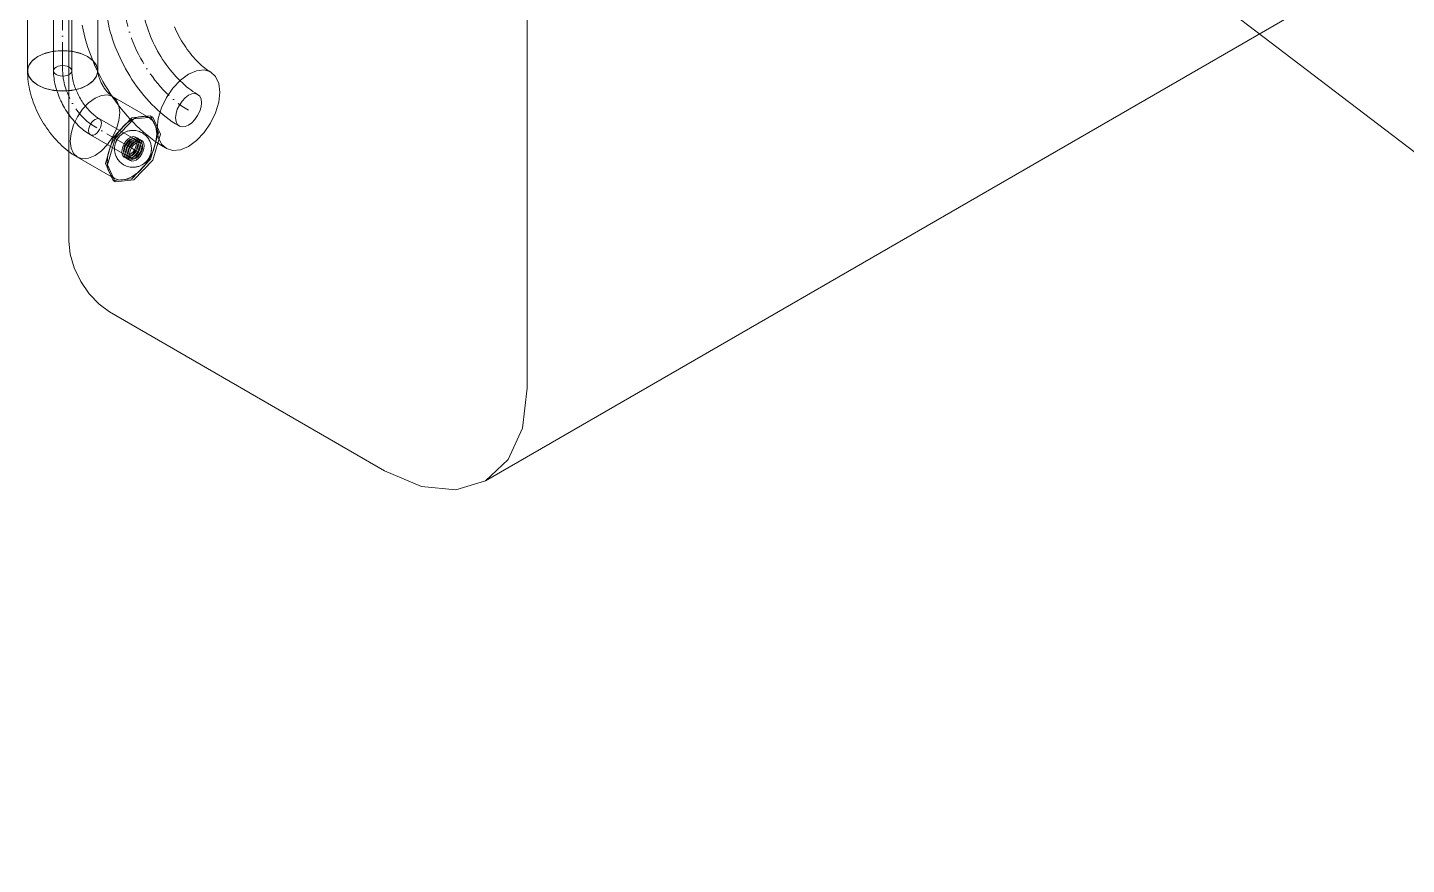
# Model space of a CAD drawing. Header units: millimetres. Extents: x -88595 to 880822, y -1054509 to -148035.
# Drawn here: x 413593.9 to 414072.3, y -356992.6 to -356702.3 of the extents above; entities that cross this region are included whole.
import ezdxf

# ---------------------------------------------------------------- set-up
doc = ezdxf.new("R2010")
doc.units = ezdxf.units.MM
doc.linetypes.add('$12$ADSK_Осевая', pattern=[14, 10, -2, 0, -2])
doc.linetypes.add('$13$ADSK_Осевая', pattern=[14, 10, -2, 0, -2])
for name, color, linetype, lineweight in [('Изоляция', 7, 'Continuous', 18), ('Марки', 7, 'Continuous', 20), ('Оборудование', 7, 'Continuous', 18), ('Трубопровод', 7, 'Continuous', 18), ('Трубопроводы', 7, 'Continuous', 18)]:
    doc.layers.add(name, color=color, linetype=linetype, lineweight=lineweight)

# ---------------------------------------------------------------- blocks, each defined once
blk = doc.blocks.new('$0$ADSK_Настенный внутренний блок кондиционера1 - 1U24TL5FRA-A-3264667-В_ОВ3_1')
at = {"layer": 'Оборудование'}
for p, q in [((-18248.75, 7202.87), (-17535.99, 7614.39)), ((-18393.36, 7517.72), (-18393.36, 7285.95)), ((-18234.26, 7234.92), (-18234.26, 7412.91)), ((-18379.21, 7261.45), (-18283.75, 7206.34))]:
    blk.add_line(p, q, dxfattribs=at)
for points in [[(-18393.36, 7285.95, 0), (-18392.87, 7281.44, 0), (-18391.46, 7276.69, 0), (-18389.21, 7272.01, 0), (-18386.28, 7267.72, 0), (-18382.87, 7264.12, 0), (-18379.21, 7261.45, 0)], [(-18283.75, 7206.34, 0), (-18270.94, 7200.89, 0), (-18259.01, 7199.71, 0), (-18248.75, 7202.87, 0), (-18240.89, 7210.17, 0), (-18235.94, 7221.1, 0), (-18234.26, 7234.92, 0)]]:
    blk.add_polyline3d(points, dxfattribs=at)
blk = doc.blocks.new('$0$ADSK_МедьПайка_Отвод-гнутая труба - Отвод _гнутая труба_-V140-В_ОВ3_1')
at = {"layer": 'Трубопроводы', "color": 190, "true_color": 0x8000ff}
for points in [[(-18415.4, 7356.54, 0), (-18415.9, 7356.16, 0), (-18416.22, 7355.72, 0), (-18416.33, 7355.25, 0), (-18416.22, 7354.77, 0), (-18415.9, 7354.33, 0), (-18415.4, 7353.95, 0), (-18414.74, 7353.66, 0), (-18413.98, 7353.48, 0), (-18413.15, 7353.41, 0), (-18412.33, 7353.48, 0), (-18411.57, 7353.66, 0), (-18410.91, 7353.95, 0)], [(-18416.33, 7355.25, 0), (-18416.32, 7354.62, 0), (-18416.29, 7353.98, 0), (-18416.23, 7353.34, 0), (-18416.16, 7352.69, 0), (-18416.07, 7352.04, 0), (-18415.95, 7351.39, 0), (-18415.82, 7350.74, 0), (-18415.67, 7350.08, 0), (-18415.5, 7349.43, 0), (-18415.31, 7348.77, 0), (-18415.1, 7348.11, 0), (-18414.88, 7347.46, 0), (-18414.63, 7346.81, 0), (-18414.37, 7346.16, 0), (-18414.1, 7345.51, 0), (-18413.81, 7344.87, 0), (-18413.5, 7344.24, 0), (-18413.18, 7343.61, 0), (-18412.84, 7342.99, 0), (-18412.49, 7342.37, 0), (-18412.12, 7341.77, 0), (-18411.74, 7341.17, 0), (-18411.35, 7340.58, 0), (-18410.94, 7340.01, 0), (-18410.52, 7339.44, 0), (-18410.1, 7338.89, 0), (-18409.65, 7338.35, 0), (-18409.2, 7337.82, 0), (-18408.74, 7337.31, 0), (-18408.27, 7336.82, 0), (-18407.79, 7336.34, 0), (-18407.3, 7335.87, 0), (-18406.8, 7335.43, 0), (-18406.3, 7335, 0), (-18405.78, 7334.59, 0), (-18405.26, 7334.19, 0), (-18404.74, 7333.82, 0), (-18404.2, 7333.47, 0), (-18403.66, 7333.14, 0), (-18403.52, 7333.05, 0)], [(-18410.91, 7353.95, 0), (-18410.41, 7354.33, 0), (-18410.09, 7354.77, 0), (-18409.98, 7355.25, 0), (-18410.09, 7355.72, 0), (-18410.41, 7356.16, 0), (-18410.91, 7356.54, 0), (-18411.57, 7356.83, 0), (-18412.33, 7357.02, 0), (-18413.15, 7357.08, 0), (-18413.98, 7357.02, 0), (-18414.74, 7356.83, 0), (-18415.4, 7356.54, 0)], [(-18409.98, 7355.25, 0), (-18409.97, 7354.83, 0), (-18409.95, 7354.4, 0), (-18409.91, 7353.96, 0), (-18409.86, 7353.51, 0), (-18409.8, 7353.04, 0), (-18409.71, 7352.57, 0), (-18409.62, 7352.09, 0), (-18409.5, 7351.6, 0), (-18409.37, 7351.11, 0), (-18409.23, 7350.61, 0), (-18409.07, 7350.1, 0), (-18408.9, 7349.6, 0), (-18408.71, 7349.09, 0), (-18408.51, 7348.58, 0), (-18408.29, 7348.08, 0), (-18408.06, 7347.57, 0), (-18407.82, 7347.07, 0), (-18407.56, 7346.57, 0), (-18407.29, 7346.08, 0), (-18407.01, 7345.59, 0), (-18406.72, 7345.11, 0), (-18406.42, 7344.64, 0), (-18406.11, 7344.18, 0), (-18405.79, 7343.72, 0), (-18405.46, 7343.28, 0), (-18405.13, 7342.85, 0), (-18404.79, 7342.43, 0), (-18404.44, 7342.02, 0), (-18404.08, 7341.63, 0), (-18403.72, 7341.25, 0), (-18403.36, 7340.89, 0), (-18402.99, 7340.54, 0), (-18402.63, 7340.21, 0), (-18402.26, 7339.9, 0), (-18401.89, 7339.6, 0), (-18401.52, 7339.33, 0), (-18401.16, 7339.07, 0), (-18400.8, 7338.83, 0), (-18400.44, 7338.61, 0), (-18400.34, 7338.55, 0)], [(-18401.93, 7338.4, 0), (-18402.51, 7337.97, 0), (-18403.05, 7337.4, 0), (-18403.52, 7336.72, 0), (-18403.87, 7335.98, 0), (-18404.1, 7335.22, 0), (-18404.17, 7334.51, 0), (-18404.1, 7333.88, 0), (-18403.87, 7333.39, 0), (-18403.52, 7333.05, 0), (-18403.05, 7332.91, 0), (-18402.51, 7332.96, 0), (-18401.93, 7333.21, 0)], [(-18401.93, 7333.21, 0), (-18401.35, 7333.64, 0), (-18400.81, 7334.21, 0), (-18400.34, 7334.89, 0), (-18399.99, 7335.63, 0), (-18399.76, 7336.39, 0), (-18399.68, 7337.1, 0), (-18399.76, 7337.73, 0), (-18399.99, 7338.22, 0), (-18400.34, 7338.55, 0), (-18400.81, 7338.7, 0), (-18401.35, 7338.64, 0), (-18401.93, 7338.4, 0)]]:
    blk.add_polyline3d(points, dxfattribs=at)
blk = doc.blocks.new('$0$ADSK_МедьПайка_Отвод-гнутая труба - Отвод _гнутая труба_-V143-В_ОВ3_1')
at = {"layer": 'Трубопроводы', "color": 134, "true_color": 0x00a6a6}
for points in [[(-18396.43, 7383.05, 0), (-18397.44, 7382.29, 0), (-18398.08, 7381.41, 0), (-18398.29, 7380.46, 0), (-18398.08, 7379.51, 0), (-18397.44, 7378.62, 0), (-18396.43, 7377.86, 0), (-18395.12, 7377.28, 0), (-18393.58, 7376.91, 0), (-18391.94, 7376.79, 0), (-18390.3, 7376.91, 0), (-18388.77, 7377.28, 0), (-18387.45, 7377.86, 0)], [(-18387.45, 7377.86, 0), (-18386.44, 7378.62, 0), (-18385.81, 7379.51, 0), (-18385.59, 7380.46, 0), (-18385.81, 7381.41, 0), (-18386.44, 7382.29, 0), (-18387.45, 7383.05, 0), (-18388.77, 7383.63, 0), (-18390.3, 7384, 0), (-18391.94, 7384.12, 0), (-18393.58, 7384, 0), (-18395.12, 7383.63, 0), (-18396.43, 7383.05, 0)], [(-18398.29, 7380.46, 0), (-18398.27, 7379.19, 0), (-18398.21, 7377.92, 0), (-18398.1, 7376.64, 0), (-18397.95, 7375.35, 0), (-18397.76, 7374.05, 0), (-18397.54, 7372.74, 0), (-18397.27, 7371.44, 0), (-18396.97, 7370.13, 0), (-18396.63, 7368.81, 0), (-18396.25, 7367.5, 0), (-18395.83, 7366.19, 0), (-18395.38, 7364.88, 0), (-18394.9, 7363.58, 0), (-18394.38, 7362.28, 0), (-18393.83, 7360.99, 0), (-18393.25, 7359.71, 0), (-18392.63, 7358.44, 0), (-18391.98, 7357.18, 0), (-18391.31, 7355.94, 0), (-18390.6, 7354.71, 0), (-18389.87, 7353.5, 0), (-18389.11, 7352.3, 0), (-18388.33, 7351.13, 0), (-18387.52, 7349.98, 0), (-18386.68, 7348.85, 0), (-18385.82, 7347.74, 0), (-18384.94, 7346.66, 0), (-18384.04, 7345.61, 0), (-18383.12, 7344.59, 0), (-18382.17, 7343.6, 0), (-18381.21, 7342.64, 0), (-18380.23, 7341.71, 0), (-18379.24, 7340.82, 0), (-18378.23, 7339.96, 0), (-18377.2, 7339.14, 0), (-18376.16, 7338.35, 0), (-18375.11, 7337.61, 0), (-18374.04, 7336.9, 0), (-18372.96, 7336.24, 0), (-18372.67, 7336.07, 0)], [(-18385.59, 7380.46, 0), (-18385.58, 7379.62, 0), (-18385.53, 7378.77, 0), (-18385.46, 7377.88, 0), (-18385.36, 7376.97, 0), (-18385.22, 7376.05, 0), (-18385.06, 7375.1, 0), (-18384.86, 7374.14, 0), (-18384.64, 7373.16, 0), (-18384.38, 7372.17, 0), (-18384.09, 7371.17, 0), (-18383.77, 7370.17, 0), (-18383.43, 7369.16, 0), (-18383.05, 7368.15, 0), (-18382.64, 7367.13, 0), (-18382.21, 7366.12, 0), (-18381.75, 7365.11, 0), (-18381.27, 7364.11, 0), (-18380.75, 7363.11, 0), (-18380.22, 7362.12, 0), (-18379.66, 7361.15, 0), (-18379.08, 7360.19, 0), (-18378.48, 7359.24, 0), (-18377.86, 7358.32, 0), (-18377.22, 7357.41, 0), (-18376.56, 7356.52, 0), (-18375.89, 7355.66, 0), (-18375.2, 7354.82, 0), (-18374.51, 7354, 0), (-18373.8, 7353.22, 0), (-18373.08, 7352.46, 0), (-18372.35, 7351.74, 0), (-18371.62, 7351.04, 0), (-18370.89, 7350.38, 0), (-18370.15, 7349.76, 0), (-18369.41, 7349.17, 0), (-18368.68, 7348.61, 0), (-18367.95, 7348.1, 0), (-18367.22, 7347.62, 0), (-18366.51, 7347.18, 0), (-18366.32, 7347.07, 0)], [(-18369.49, 7346.76, 0), (-18370.65, 7345.91, 0), (-18371.74, 7344.76, 0), (-18372.67, 7343.4, 0), (-18373.38, 7341.92, 0), (-18373.83, 7340.41, 0), (-18373.98, 7338.98, 0), (-18373.83, 7337.72, 0), (-18373.38, 7336.73, 0), (-18372.67, 7336.07, 0), (-18371.74, 7335.78, 0), (-18370.65, 7335.89, 0), (-18369.49, 7336.39, 0)], [(-18369.49, 7336.39, 0), (-18368.33, 7337.23, 0), (-18367.25, 7338.38, 0), (-18366.32, 7339.74, 0), (-18365.6, 7341.22, 0), (-18365.15, 7342.73, 0), (-18365, 7344.16, 0), (-18365.15, 7345.42, 0), (-18365.6, 7346.41, 0), (-18366.32, 7347.07, 0), (-18367.25, 7347.36, 0), (-18368.33, 7347.25, 0), (-18369.49, 7346.76, 0)]]:
    blk.add_polyline3d(points, dxfattribs=at)
blk = doc.blocks.new('$0$ADSK_МедьПайка_Муфта редукционная - Муфта редукционная медная под пайку-V171-В_ОВ3_1')
at = {"layer": 'Трубопроводы', "color": 190, "true_color": 0x8000ff}
for p, q in [((-2148.63, -4593.08), (-2149.33, -4592.67)), ((-2147.74, -4589.92), (-2148.45, -4589.51)), ((-2147.34, -4589.23), (-2148.05, -4588.82)), ((-2146.66, -4589.6), (-2147.38, -4589.21)), ((-2146.32, -4590.72), (-2147.03, -4590.31)), ((-2145.92, -4590.02), (-2146.63, -4589.62)), ((-2152.03, -4595.71), (-2151.32, -4596.11)), ((-2151.63, -4595.01), (-2150.92, -4595.42)), ((-2151.35, -4596.09), (-2150.66, -4596.52)), ((-2150.63, -4596.54), (-2149.92, -4596.95)), ((-2150.23, -4595.85), (-2149.52, -4596.26))]:
    blk.add_line(p, q, dxfattribs=at)
for points in [[(-2142.58, -4592.88, 0), (-2142.58, -4592.65, 0), (-2142.6, -4592.41, 0), (-2142.62, -4592.17, 0), (-2142.65, -4591.91, 0), (-2142.7, -4591.65, 0), (-2142.76, -4591.37, 0), (-2142.83, -4591.09, 0), (-2142.93, -4590.79, 0), (-2143.04, -4590.49, 0), (-2143.17, -4590.18, 0), (-2143.33, -4589.86, 0), (-2143.51, -4589.54, 0), (-2143.72, -4589.22, 0), (-2143.96, -4588.9, 0), (-2144.22, -4588.59, 0), (-2144.51, -4588.29, 0), (-2144.83, -4588, 0), (-2145.17, -4587.73, 0), (-2145.54, -4587.48, 0), (-2145.92, -4587.25, 0), (-2146.32, -4587.06, 0), (-2146.72, -4586.89, 0), (-2147.13, -4586.75, 0), (-2147.54, -4586.64, 0), (-2147.94, -4586.56, 0), (-2148.34, -4586.51, 0), (-2148.72, -4586.48, 0), (-2149.1, -4586.48, 0), (-2149.45, -4586.49, 0), (-2149.79, -4586.53, 0), (-2150.12, -4586.58, 0), (-2150.42, -4586.64, 0), (-2150.71, -4586.71, 0), (-2150.99, -4586.8, 0), (-2151.24, -4586.89, 0), (-2151.48, -4586.99, 0), (-2151.71, -4587.09, 0), (-2151.93, -4587.19, 0), (-2152.13, -4587.3, 0), (-2152.32, -4587.41, 0), (-2152.49, -4587.53, 0), (-2152.66, -4587.64, 0), (-2152.82, -4587.76, 0), (-2152.97, -4587.87, 0), (-2153.11, -4587.99, 0), (-2153.25, -4588.11, 0), (-2153.38, -4588.23, 0), (-2153.5, -4588.34, 0), (-2153.62, -4588.46, 0), (-2153.73, -4588.58, 0), (-2153.83, -4588.7, 0), (-2153.93, -4588.82, 0), (-2154.03, -4588.94, 0), (-2154.12, -4589.06, 0), (-2154.21, -4589.19, 0), (-2154.29, -4589.31, 0), (-2154.38, -4589.43, 0), (-2154.45, -4589.56, 0), (-2154.53, -4589.69, 0), (-2154.6, -4589.82, 0), (-2154.67, -4589.95, 0), (-2154.74, -4590.08, 0), (-2154.8, -4590.22, 0), (-2154.86, -4590.35, 0), (-2154.92, -4590.5, 0), (-2154.98, -4590.64, 0), (-2155.03, -4590.79, 0), (-2155.08, -4590.94, 0), (-2155.13, -4591.1, 0), (-2155.17, -4591.26, 0), (-2155.21, -4591.42, 0), (-2155.25, -4591.59, 0), (-2155.28, -4591.77, 0), (-2155.31, -4591.95, 0), (-2155.34, -4592.14, 0), (-2155.36, -4592.34, 0), (-2155.37, -4592.54, 0), (-2155.38, -4592.76, 0), (-2155.38, -4592.88, 0)], [(-2155.38, -4592.88, 0), (-2155.37, -4593.1, 0), (-2155.36, -4593.34, 0), (-2155.34, -4593.58, 0), (-2155.31, -4593.84, 0), (-2155.26, -4594.1, 0), (-2155.2, -4594.38, 0), (-2155.12, -4594.66, 0), (-2155.03, -4594.96, 0), (-2154.92, -4595.26, 0), (-2154.78, -4595.57, 0), (-2154.63, -4595.89, 0), (-2154.44, -4596.21, 0), (-2154.23, -4596.53, 0), (-2154, -4596.85, 0), (-2153.73, -4597.16, 0), (-2153.44, -4597.46, 0), (-2153.13, -4597.75, 0), (-2152.78, -4598.02, 0), (-2152.42, -4598.27, 0), (-2152.04, -4598.5, 0), (-2151.64, -4598.69, 0), (-2151.24, -4598.86, 0), (-2150.83, -4599, 0), (-2150.42, -4599.11, 0), (-2150.01, -4599.19, 0), (-2149.62, -4599.24, 0), (-2149.23, -4599.27, 0), (-2148.86, -4599.27, 0), (-2148.5, -4599.26, 0), (-2148.16, -4599.22, 0), (-2147.84, -4599.17, 0), (-2147.53, -4599.11, 0), (-2147.24, -4599.04, 0), (-2146.97, -4598.95, 0), (-2146.71, -4598.86, 0), (-2146.47, -4598.76, 0), (-2146.25, -4598.66, 0), (-2146.03, -4598.56, 0), (-2145.83, -4598.45, 0), (-2145.64, -4598.34, 0), (-2145.46, -4598.22, 0), (-2145.29, -4598.11, 0), (-2145.14, -4597.99, 0), (-2144.99, -4597.88, 0), (-2144.84, -4597.76, 0), (-2144.71, -4597.64, 0), (-2144.58, -4597.52, 0), (-2144.46, -4597.41, 0), (-2144.34, -4597.29, 0), (-2144.23, -4597.17, 0), (-2144.13, -4597.05, 0), (-2144.03, -4596.93, 0), (-2143.93, -4596.81, 0), (-2143.84, -4596.69, 0), (-2143.75, -4596.56, 0), (-2143.66, -4596.44, 0), (-2143.58, -4596.32, 0), (-2143.5, -4596.19, 0), (-2143.43, -4596.06, 0), (-2143.36, -4595.93, 0), (-2143.29, -4595.8, 0), (-2143.22, -4595.67, 0), (-2143.16, -4595.53, 0), (-2143.1, -4595.4, 0), (-2143.04, -4595.25, 0), (-2142.98, -4595.11, 0), (-2142.93, -4594.96, 0), (-2142.88, -4594.81, 0), (-2142.83, -4594.65, 0), (-2142.79, -4594.49, 0), (-2142.75, -4594.33, 0), (-2142.71, -4594.16, 0), (-2142.67, -4593.98, 0), (-2142.65, -4593.8, 0), (-2142.62, -4593.61, 0), (-2142.6, -4593.41, 0), (-2142.59, -4593.21, 0), (-2142.58, -4592.99, 0), (-2142.58, -4592.88, 0)], [(-2152.85, -4593.89, 0), (-2152.75, -4592.99, 0), (-2152.47, -4592.05, 0), (-2152.03, -4591.12, 0), (-2151.44, -4590.26, 0), (-2150.77, -4589.55, 0), (-2150.04, -4589.02, 0), (-2149.31, -4588.71, 0), (-2148.63, -4588.64, 0), (-2148.05, -4588.82, 0), (-2147.61, -4589.23, 0), (-2147.32, -4589.86, 0), (-2147.23, -4590.64, 0)], [(-2147.23, -4590.64, 0), (-2147.32, -4591.54, 0), (-2147.61, -4592.48, 0), (-2148.05, -4593.41, 0), (-2148.63, -4594.26, 0), (-2149.31, -4594.98, 0), (-2150.04, -4595.51, 0), (-2150.77, -4595.82, 0), (-2151.44, -4595.88, 0), (-2152.03, -4595.71, 0), (-2152.47, -4595.29, 0), (-2152.75, -4594.67, 0), (-2152.85, -4593.89, 0)], [(-2147.79, -4590.97, 0), (-2147.87, -4590.34, 0), (-2148.1, -4589.84, 0), (-2148.45, -4589.51, 0), (-2148.92, -4589.37, 0), (-2149.46, -4589.42, 0), (-2150.04, -4589.67, 0), (-2150.62, -4590.09, 0), (-2151.16, -4590.67, 0), (-2151.63, -4591.35, 0), (-2151.98, -4592.09, 0), (-2152.21, -4592.84, 0), (-2152.28, -4593.56, 0)], [(-2152.28, -4593.56, 0), (-2152.21, -4594.19, 0), (-2151.98, -4594.68, 0), (-2151.63, -4595.01, 0), (-2151.16, -4595.16, 0), (-2150.62, -4595.1, 0), (-2150.04, -4594.86, 0), (-2149.46, -4594.43, 0), (-2148.92, -4593.86, 0), (-2148.45, -4593.18, 0), (-2148.1, -4592.44, 0), (-2147.87, -4591.68, 0), (-2147.79, -4590.97, 0)], [(-2152.14, -4594.29, 0), (-2152.05, -4593.4, 0), (-2151.77, -4592.45, 0), (-2151.32, -4591.52, 0), (-2150.74, -4590.67, 0), (-2150.06, -4589.96, 0), (-2149.33, -4589.43, 0), (-2148.6, -4589.12, 0), (-2147.93, -4589.05, 0), (-2147.34, -4589.23, 0), (-2146.9, -4589.64, 0), (-2146.62, -4590.26, 0), (-2146.52, -4591.05, 0)], [(-2146.52, -4591.05, 0), (-2146.62, -4590.26, 0), (-2146.9, -4589.64, 0), (-2147.34, -4589.23, 0), (-2147.93, -4589.05, 0), (-2148.6, -4589.12, 0), (-2149.33, -4589.43, 0), (-2150.06, -4589.96, 0), (-2150.74, -4590.67, 0), (-2151.32, -4591.52, 0), (-2151.77, -4592.45, 0), (-2152.05, -4593.4, 0), (-2152.14, -4594.29, 0)], [(-2146.52, -4591.05, 0), (-2146.62, -4591.94, 0), (-2146.9, -4592.89, 0), (-2147.34, -4593.82, 0), (-2147.93, -4594.67, 0), (-2148.6, -4595.39, 0), (-2149.33, -4595.92, 0), (-2150.06, -4596.23, 0), (-2150.74, -4596.29, 0), (-2151.32, -4596.11, 0), (-2151.77, -4595.7, 0), (-2152.05, -4595.08, 0), (-2152.14, -4594.29, 0)], [(-2152.14, -4594.29, 0), (-2152.05, -4595.08, 0), (-2151.77, -4595.7, 0), (-2151.32, -4596.11, 0), (-2150.74, -4596.29, 0), (-2150.06, -4596.23, 0), (-2149.33, -4595.92, 0), (-2148.6, -4595.39, 0), (-2147.93, -4594.67, 0), (-2147.34, -4593.82, 0), (-2146.9, -4592.89, 0), (-2146.62, -4591.94, 0), (-2146.52, -4591.05, 0)], [(-2151.58, -4593.97, 0), (-2151.5, -4593.25, 0), (-2151.28, -4592.5, 0), (-2150.92, -4591.75, 0), (-2150.45, -4591.07, 0), (-2149.91, -4590.5, 0), (-2149.33, -4590.08, 0), (-2148.75, -4589.83, 0), (-2148.21, -4589.78, 0), (-2147.74, -4589.92, 0), (-2147.39, -4590.25, 0), (-2147.16, -4590.75, 0), (-2147.09, -4591.37, 0)], [(-2147.09, -4591.37, 0), (-2147.16, -4592.09, 0), (-2147.39, -4592.84, 0), (-2147.74, -4593.59, 0), (-2148.21, -4594.27, 0), (-2148.75, -4594.84, 0), (-2149.33, -4595.26, 0), (-2149.91, -4595.51, 0), (-2150.45, -4595.56, 0), (-2150.92, -4595.42, 0), (-2151.28, -4595.09, 0), (-2151.5, -4594.59, 0), (-2151.58, -4593.97, 0)], [(-2145.8, -4591.45, 0), (-2145.89, -4590.66, 0), (-2146.18, -4590.03, 0), (-2146.63, -4589.62, 0), (-2147.21, -4589.43, 0), (-2147.89, -4589.5, 0), (-2148.63, -4589.81, 0), (-2149.36, -4590.35, 0), (-2150.04, -4591.07, 0), (-2150.63, -4591.92, 0), (-2151.07, -4592.86, 0), (-2151.36, -4593.81, 0), (-2151.45, -4594.71, 0)], [(-2151.45, -4594.71, 0), (-2151.36, -4593.81, 0), (-2151.07, -4592.86, 0), (-2150.63, -4591.92, 0), (-2150.04, -4591.07, 0), (-2149.36, -4590.35, 0), (-2148.63, -4589.81, 0), (-2147.89, -4589.5, 0), (-2147.21, -4589.43, 0), (-2146.63, -4589.62, 0), (-2146.18, -4590.03, 0), (-2145.89, -4590.66, 0), (-2145.8, -4591.45, 0)], [(-2151.45, -4594.71, 0), (-2151.36, -4595.5, 0), (-2151.07, -4596.13, 0), (-2150.63, -4596.54, 0), (-2150.04, -4596.72, 0), (-2149.36, -4596.66, 0), (-2148.63, -4596.35, 0), (-2147.89, -4595.81, 0), (-2147.21, -4595.09, 0), (-2146.63, -4594.23, 0), (-2146.18, -4593.3, 0), (-2145.89, -4592.35, 0), (-2145.8, -4591.45, 0)], [(-2145.8, -4591.45, 0), (-2145.89, -4592.35, 0), (-2146.18, -4593.3, 0), (-2146.63, -4594.23, 0), (-2147.21, -4595.09, 0), (-2147.89, -4595.81, 0), (-2148.63, -4596.35, 0), (-2149.36, -4596.66, 0), (-2150.04, -4596.72, 0), (-2150.63, -4596.54, 0), (-2151.07, -4596.13, 0), (-2151.36, -4595.5, 0), (-2151.45, -4594.71, 0)], [(-2146.36, -4591.77, 0), (-2146.44, -4591.14, 0), (-2146.67, -4590.64, 0), (-2147.03, -4590.31, 0), (-2147.49, -4590.16, 0), (-2148.04, -4590.22, 0), (-2148.63, -4590.47, 0), (-2149.21, -4590.89, 0), (-2149.76, -4591.47, 0), (-2150.23, -4592.16, 0), (-2150.58, -4592.9, 0), (-2150.81, -4593.66, 0), (-2150.89, -4594.39, 0)], [(-2150.89, -4594.39, 0), (-2150.81, -4595.02, 0), (-2150.58, -4595.52, 0), (-2150.23, -4595.85, 0), (-2149.76, -4596, 0), (-2149.21, -4595.94, 0), (-2148.63, -4595.69, 0), (-2148.04, -4595.26, 0), (-2147.49, -4594.69, 0), (-2147.03, -4594, 0), (-2146.67, -4593.25, 0), (-2146.44, -4592.49, 0), (-2146.36, -4591.77, 0)], [(-2145.09, -4591.85, 0), (-2145.19, -4591.06, 0), (-2145.47, -4590.44, 0), (-2145.92, -4590.02, 0), (-2146.5, -4589.84, 0), (-2147.19, -4589.91, 0), (-2147.92, -4590.22, 0), (-2148.65, -4590.76, 0), (-2149.33, -4591.48, 0), (-2149.92, -4592.33, 0), (-2150.37, -4593.27, 0), (-2150.65, -4594.22, 0), (-2150.75, -4595.12, 0)], [(-2150.75, -4595.12, 0), (-2150.65, -4595.91, 0), (-2150.37, -4596.53, 0), (-2149.92, -4596.95, 0), (-2149.33, -4597.13, 0), (-2148.65, -4597.06, 0), (-2147.92, -4596.75, 0), (-2147.19, -4596.22, 0), (-2146.5, -4595.5, 0), (-2145.92, -4594.64, 0), (-2145.47, -4593.71, 0), (-2145.19, -4592.76, 0), (-2145.09, -4591.85, 0)], [(-2150.18, -4594.79, 0), (-2150.1, -4594.07, 0), (-2149.88, -4593.31, 0), (-2149.52, -4592.56, 0), (-2149.05, -4591.88, 0), (-2148.5, -4591.3, 0), (-2147.92, -4590.87, 0), (-2147.33, -4590.63, 0), (-2146.79, -4590.57, 0), (-2146.32, -4590.72, 0), (-2145.96, -4591.05, 0), (-2145.73, -4591.55, 0), (-2145.66, -4592.18, 0)], [(-2145.66, -4592.18, 0), (-2145.73, -4592.9, 0), (-2145.96, -4593.66, 0), (-2146.32, -4594.41, 0), (-2146.79, -4595.1, 0), (-2147.33, -4595.67, 0), (-2147.92, -4596.1, 0), (-2148.5, -4596.35, 0), (-2149.05, -4596.4, 0), (-2149.52, -4596.26, 0), (-2149.88, -4595.93, 0), (-2150.1, -4595.43, 0), (-2150.18, -4594.79, 0)]]:
    blk.add_polyline3d(points, dxfattribs=at)

msp = doc.modelspace()

# ---------------------------------------------------------------- linework, layer by layer
at = {"layer": 'Изоляция', "color": 190, "true_color": 0x8000ff}
for p, q in [((413593.91, -356206.79), (413593.91, -356717.31)), ((413618.26, -356717.31), (413618.26, -356206.79)), ((413636.21, -356733.6), (413623.39, -356726.21)), ((413637.32, -356733.32), (413636.61, -356732.91)), ((413611.22, -356747.29), (413624.04, -356754.69)), ((413623.64, -356755.39), (413624.34, -356755.79))]:
    msp.add_line(p, q, dxfattribs=at)
at = {"layer": 'Изоляция', "color": 134, "true_color": 0x00a6a6}
for points in [[(413612.86, -356701.48, 0), (413613.17, -356703.03, 0), (413613.53, -356704.58, 0), (413613.93, -356706.12, 0), (413614.37, -356707.66, 0), (413614.86, -356709.18, 0), (413615.38, -356710.7, 0), (413615.94, -356712.21, 0), (413616.54, -356713.71, 0), (413617.17, -356715.2, 0), (413617.85, -356716.67, 0), (413618.55, -356718.13, 0), (413619.29, -356719.58, 0), (413620.07, -356721, 0), (413620.88, -356722.41, 0), (413621.72, -356723.8, 0), (413622.59, -356725.17, 0), (413623.49, -356726.52, 0), (413624.42, -356727.84, 0), (413625.38, -356729.14, 0), (413626.38, -356730.42, 0), (413627.39, -356731.67, 0), (413628.44, -356732.89, 0), (413629.52, -356734.08, 0), (413630.62, -356735.24, 0), (413631.74, -356736.36, 0), (413632.9, -356737.46, 0), (413634.08, -356738.52, 0), (413635.28, -356739.54, 0), (413636.52, -356740.53, 0), (413637.77, -356741.47, 0), (413639.06, -356742.38, 0), (413640.37, -356743.24, 0), (413641.71, -356744.06, 0), (413642.07, -356744.28, 0)], [(413644.91, -356701.98, 0), (413645.26, -356702.8, 0), (413645.63, -356703.62, 0), (413646.03, -356704.43, 0), (413646.44, -356705.24, 0), (413646.88, -356706.04, 0), (413647.33, -356706.84, 0), (413647.81, -356707.62, 0), (413648.3, -356708.39, 0), (413648.8, -356709.14, 0), (413649.32, -356709.88, 0), (413649.85, -356710.6, 0), (413650.39, -356711.29, 0), (413650.93, -356711.96, 0), (413651.49, -356712.6, 0), (413652.05, -356713.22, 0), (413652.6, -356713.81, 0), (413653.16, -356714.37, 0), (413653.72, -356714.9, 0), (413654.27, -356715.39, 0), (413654.81, -356715.85, 0), (413655.34, -356716.28, 0), (413655.86, -356716.67, 0), (413656.36, -356717.02, 0), (413656.84, -356717.34, 0), (413657.3, -356717.62, 0), (413657.42, -356717.69, 0)], [(413649.75, -356718.45, 0), (413646.94, -356720.5, 0), (413644.32, -356723.26, 0), (413642.07, -356726.55, 0), (413640.35, -356730.14, 0), (413639.26, -356733.79, 0), (413638.89, -356737.25, 0)], [(413660.6, -356724.72, 0), (413660.23, -356721.69, 0), (413659.15, -356719.29, 0), (413657.42, -356717.69, 0), (413655.17, -356717, 0), (413652.56, -356717.25, 0), (413649.75, -356718.45, 0)], [(413649.75, -356743.52, 0), (413652.56, -356741.47, 0), (413655.17, -356738.7, 0), (413657.42, -356735.41, 0), (413659.15, -356731.82, 0), (413660.23, -356728.17, 0), (413660.6, -356724.72, 0)], [(413638.89, -356737.25, 0), (413639.26, -356740.28, 0), (413640.35, -356742.68, 0), (413642.07, -356744.28, 0), (413644.32, -356744.97, 0), (413646.94, -356744.71, 0), (413649.75, -356743.52, 0)]]:
    msp.add_polyline3d(points, dxfattribs=at)
at = {"layer": 'Изоляция', "color": 190, "true_color": 0x8000ff}
for points in [[(413597.47, -356722.28, 0), (413595.54, -356720.82, 0), (413594.32, -356719.13, 0), (413593.91, -356717.31, 0), (413594.32, -356715.49, 0), (413595.54, -356713.79, 0), (413597.47, -356712.34, 0)], [(413597.47, -356712.34, 0), (413595.77, -356713.57, 0), (413594.59, -356714.99, 0), (413593.98, -356716.52, 0), (413593.98, -356718.09, 0), (413594.59, -356719.63, 0), (413595.77, -356721.05, 0), (413597.47, -356722.28, 0)], [(413597.47, -356712.34, 0), (413599.99, -356711.22, 0), (413602.93, -356710.52, 0), (413606.08, -356710.28, 0), (413609.23, -356710.52, 0), (413612.17, -356711.22, 0), (413614.69, -356712.34, 0)], [(413614.69, -356712.34, 0), (413612.56, -356711.35, 0), (413610.1, -356710.67, 0), (413607.44, -356710.32, 0), (413604.72, -356710.32, 0), (413602.06, -356710.67, 0), (413599.6, -356711.36, 0), (413597.47, -356712.34, 0)], [(413614.69, -356712.34, 0), (413616.63, -356713.79, 0), (413617.84, -356715.49, 0), (413618.26, -356717.31, 0), (413617.84, -356719.13, 0), (413616.63, -356720.82, 0), (413614.69, -356722.28, 0)], [(413614.69, -356722.28, 0), (413616.39, -356721.05, 0), (413617.57, -356719.63, 0), (413618.18, -356718.09, 0), (413618.18, -356716.52, 0), (413617.57, -356714.98, 0), (413616.39, -356713.57, 0), (413614.69, -356712.34, 0)], [(413593.91, -356717.31, 0), (413593.92, -356718.24, 0), (413593.97, -356719.17, 0), (413594.05, -356720.1, 0), (413594.15, -356721.02, 0), (413594.28, -356721.93, 0), (413594.44, -356722.83, 0), (413594.62, -356723.73, 0), (413594.83, -356724.62, 0), (413595.06, -356725.51, 0), (413595.31, -356726.39, 0), (413595.59, -356727.26, 0), (413595.89, -356728.13, 0), (413596.21, -356728.98, 0), (413596.55, -356729.83, 0), (413596.9, -356730.67, 0), (413597.28, -356731.51, 0), (413597.68, -356732.33, 0), (413598.1, -356733.15, 0), (413598.54, -356733.95, 0), (413598.99, -356734.75, 0), (413599.47, -356735.53, 0), (413599.96, -356736.3, 0), (413600.47, -356737.06, 0), (413601, -356737.81, 0), (413601.54, -356738.55, 0), (413602.1, -356739.27, 0), (413602.68, -356739.98, 0), (413603.28, -356740.67, 0), (413603.89, -356741.35, 0), (413604.52, -356742.02, 0), (413605.17, -356742.66, 0), (413605.83, -356743.29, 0), (413606.51, -356743.91, 0), (413607.21, -356744.5, 0), (413607.93, -356745.08, 0), (413608.67, -356745.63, 0), (413609.43, -356746.16, 0), (413610.2, -356746.68, 0), (413611, -356747.17, 0), (413611.22, -356747.29, 0)], [(413618.26, -356717.31, 0), (413618.26, -356717.42, 0), (413618.27, -356717.55, 0), (413618.28, -356717.71, 0), (413618.3, -356717.89, 0), (413618.33, -356718.09, 0), (413618.37, -356718.31, 0), (413618.42, -356718.55, 0), (413618.47, -356718.8, 0), (413618.54, -356719.07, 0), (413618.62, -356719.34, 0), (413618.71, -356719.63, 0), (413618.81, -356719.92, 0), (413618.93, -356720.22, 0), (413619.05, -356720.53, 0), (413619.18, -356720.84, 0), (413619.32, -356721.15, 0), (413619.47, -356721.47, 0), (413619.63, -356721.78, 0), (413619.8, -356722.09, 0), (413619.98, -356722.39, 0), (413620.16, -356722.7, 0), (413620.35, -356722.99, 0), (413620.54, -356723.28, 0), (413620.74, -356723.56, 0), (413620.94, -356723.84, 0), (413621.15, -356724.1, 0), (413621.35, -356724.35, 0), (413621.56, -356724.59, 0), (413621.76, -356724.81, 0), (413621.96, -356725.02, 0), (413622.16, -356725.22, 0), (413622.35, -356725.4, 0), (413622.53, -356725.56, 0), (413622.7, -356725.71, 0), (413622.87, -356725.84, 0), (413623.02, -356725.96, 0), (413623.15, -356726.05, 0), (413623.27, -356726.13, 0), (413623.37, -356726.19, 0), (413623.39, -356726.21, 0)], [(413614.69, -356722.28, 0), (413612.17, -356723.39, 0), (413609.23, -356724.1, 0), (413606.08, -356724.34, 0), (413602.93, -356724.1, 0), (413599.99, -356723.39, 0), (413597.47, -356722.28, 0)], [(413597.47, -356722.28, 0), (413599.61, -356723.26, 0), (413602.06, -356723.94, 0), (413604.72, -356724.29, 0), (413607.45, -356724.29, 0), (413610.11, -356723.94, 0), (413612.56, -356723.26, 0), (413614.69, -356722.28, 0)], [(413608.7, -356741.72, 0), (413608.99, -356738.98, 0), (413609.85, -356736.08, 0), (413611.22, -356733.23, 0), (413613, -356730.63, 0), (413615.08, -356728.43, 0), (413617.31, -356726.81, 0)], [(413617.31, -356726.81, 0), (413615.08, -356728.43, 0), (413613, -356730.63, 0), (413611.22, -356733.23, 0), (413609.85, -356736.08, 0), (413608.99, -356738.98, 0), (413608.7, -356741.72, 0)], [(413617.31, -356726.81, 0), (413619.54, -356725.86, 0), (413621.61, -356725.66, 0), (413623.39, -356726.21, 0), (413624.76, -356727.47, 0), (413625.62, -356729.38, 0), (413625.92, -356731.78, 0)], [(413625.92, -356731.78, 0), (413625.62, -356729.38, 0), (413624.76, -356727.47, 0), (413623.39, -356726.21, 0), (413621.61, -356725.66, 0), (413619.54, -356725.86, 0), (413617.31, -356726.81, 0)], [(413625.92, -356731.78, 0), (413625.62, -356734.52, 0), (413624.76, -356737.42, 0), (413623.39, -356740.26, 0), (413621.61, -356742.87, 0), (413619.54, -356745.07, 0), (413617.31, -356746.69, 0)], [(413617.31, -356746.69, 0), (413619.54, -356745.07, 0), (413621.61, -356742.87, 0), (413623.39, -356740.26, 0), (413624.76, -356737.42, 0), (413625.62, -356734.52, 0), (413625.92, -356731.78, 0)], [(413630.12, -356733.55, 0), (413636.61, -356732.91, 0), (413639.3, -356738.85, 0)], [(413638.73, -356739.18, 0), (413638.44, -356736.77, 0), (413637.58, -356734.87, 0), (413636.21, -356733.6, 0), (413634.43, -356733.05, 0), (413632.35, -356733.26, 0), (413630.12, -356734.21, 0)], [(413640.01, -356739.26, 0), (413637.32, -356733.32, 0), (413630.83, -356733.96, 0)], [(413620.95, -356749.45, 0), (413623.64, -356740.4, 0), (413630.12, -356733.55, 0)], [(413630.12, -356734.21, 0), (413627.9, -356735.83, 0), (413625.82, -356738.03, 0), (413624.04, -356740.63, 0), (413622.67, -356743.48, 0), (413621.81, -356746.38, 0), (413621.51, -356749.12, 0)], [(413630.83, -356733.96, 0), (413624.34, -356740.81, 0), (413621.66, -356749.85, 0)], [(413617.31, -356746.69, 0), (413615.08, -356747.64, 0), (413613, -356747.84, 0), (413611.22, -356747.29, 0), (413609.85, -356746.02, 0), (413608.99, -356744.12, 0), (413608.7, -356741.72, 0)], [(413608.7, -356741.72, 0), (413608.99, -356744.12, 0), (413609.85, -356746.02, 0), (413611.22, -356747.29, 0), (413613, -356747.84, 0), (413615.08, -356747.64, 0), (413617.31, -356746.69, 0)], [(413639.3, -356738.85, 0), (413636.61, -356747.89, 0), (413630.12, -356754.74, 0)], [(413630.12, -356754.09, 0), (413632.35, -356752.46, 0), (413634.43, -356750.27, 0), (413636.21, -356747.66, 0), (413637.58, -356744.81, 0), (413638.44, -356741.92, 0), (413638.73, -356739.18, 0)], [(413630.83, -356755.15, 0), (413637.32, -356748.3, 0), (413640.01, -356739.26, 0)], [(413630.12, -356754.74, 0), (413623.64, -356755.39, 0), (413620.95, -356749.45, 0)], [(413621.51, -356749.12, 0), (413621.81, -356751.52, 0), (413622.67, -356753.42, 0), (413624.04, -356754.69, 0), (413625.82, -356755.24, 0), (413627.9, -356755.04, 0), (413630.12, -356754.09, 0)], [(413621.66, -356749.85, 0), (413624.34, -356755.79, 0), (413630.83, -356755.15, 0)]]:
    msp.add_polyline3d(points, dxfattribs=at)
at = {"layer": 'Марки'}
msp.add_line((413997.21, -356686.06), (414399.43, -356992.6), dxfattribs=at)
at = {"layer": 'Трубопровод', "color": 190, "true_color": 0x8000ff}
for p, q in [((413602.91, -356206.79), (413602.91, -356717.31)), ((413609.26, -356717.31), (413609.26, -356206.79)), ((413631.71, -356741.4), (413618.89, -356734)), ((413615.72, -356739.5), (413628.54, -356746.9))]:
    msp.add_line(p, q, dxfattribs=at)
at = {"layer": 'Трубопровод', "color": 190, "linetype": '$12$ADSK_Осевая', "true_color": 0x8000ff}
for p, q in [((413606.08, -356717.31), (413606.08, -356206.79)), ((413606.08, -356717.31), (413606.08, -356206.79)), ((413630.12, -356744.15), (413617.31, -356736.75)), ((413630.12, -356744.15), (413617.31, -356736.75))]:
    msp.add_line(p, q, dxfattribs=at)
at = {"layer": 'Трубопровод', "color": 190, "true_color": 0x8000ff}
for points in [[(413603.84, -356718.6, 0), (413603.33, -356718.22, 0), (413603.02, -356717.78, 0), (413602.91, -356717.31, 0), (413603.02, -356716.83, 0), (413603.33, -356716.39, 0), (413603.84, -356716.01, 0)], [(413603.84, -356716.01, 0), (413604.49, -356715.72, 0), (413605.26, -356715.54, 0), (413606.08, -356715.47, 0), (413606.9, -356715.54, 0), (413607.67, -356715.72, 0), (413608.33, -356716.01, 0)], [(413608.33, -356718.6, 0), (413607.67, -356718.89, 0), (413606.9, -356719.08, 0), (413606.08, -356719.14, 0), (413605.26, -356719.08, 0), (413604.49, -356718.89, 0), (413603.84, -356718.6, 0)], [(413608.33, -356716.01, 0), (413608.83, -356716.39, 0), (413609.15, -356716.83, 0), (413609.26, -356717.31, 0), (413609.15, -356717.78, 0), (413608.83, -356718.22, 0), (413608.33, -356718.6, 0)], [(413615.06, -356738.05, 0), (413615.14, -356737.33, 0), (413615.36, -356736.58, 0), (413615.72, -356735.83, 0), (413616.18, -356735.15, 0), (413616.73, -356734.58, 0), (413617.31, -356734.16, 0)], [(413617.31, -356739.34, 0), (413616.73, -356739.59, 0), (413616.18, -356739.64, 0), (413615.72, -356739.5, 0), (413615.36, -356739.17, 0), (413615.14, -356738.67, 0), (413615.06, -356738.05, 0)], [(413617.31, -356734.16, 0), (413617.89, -356733.91, 0), (413618.43, -356733.86, 0), (413618.89, -356734, 0), (413619.25, -356734.33, 0), (413619.48, -356734.83, 0), (413619.55, -356735.45, 0)], [(413619.55, -356735.45, 0), (413619.48, -356736.17, 0), (413619.25, -356736.92, 0), (413618.89, -356737.67, 0), (413618.43, -356738.35, 0), (413617.89, -356738.92, 0), (413617.31, -356739.34, 0)], [(413630.12, -356741.56, 0), (413629.54, -356741.98, 0), (413629, -356742.55, 0), (413628.54, -356743.23, 0), (413628.18, -356743.98, 0), (413627.96, -356744.73, 0), (413627.88, -356745.45, 0)], [(413632.37, -356742.85, 0), (413632.29, -356742.23, 0), (413632.07, -356741.73, 0), (413631.71, -356741.4, 0), (413631.25, -356741.26, 0), (413630.7, -356741.31, 0), (413630.12, -356741.56, 0)], [(413630.12, -356746.74, 0), (413630.7, -356746.32, 0), (413631.25, -356745.75, 0), (413631.71, -356745.07, 0), (413632.07, -356744.32, 0), (413632.29, -356743.57, 0), (413632.37, -356742.85, 0)], [(413627.88, -356745.45, 0), (413627.96, -356746.07, 0), (413628.18, -356746.57, 0), (413628.54, -356746.9, 0), (413629, -356747.04, 0), (413629.54, -356746.99, 0), (413630.12, -356746.74, 0)]]:
    msp.add_polyline3d(points, dxfattribs=at)
at = {"layer": 'Трубопроводы', "color": 134, "linetype": '$13$ADSK_Осевая', "true_color": 0x00a6a6}
msp.add_ellipse((413649.75, -356705.06), major_axis=(-15.88, 27.5), ratio=0.57735, start_param=0.785398, end_param=2.356194, dxfattribs=at)
at = {"layer": 'Трубопроводы', "color": 190, "linetype": '$13$ADSK_Осевая', "true_color": 0x8000ff}
msp.add_ellipse((413617.31, -356723.79), major_axis=(-7.94, 13.75), ratio=0.57735, start_param=0.785398, end_param=2.356194, dxfattribs=at)

# ---------------------------------------------------------------- block references
at = {"layer": 'Оборудование'}
msp.add_blockref('$0$ADSK_Настенный внутренний блок кондиционера1 - 1U24TL5FRA-A-3264667-В_ОВ3_1', (432001.56, -364062.35), dxfattribs=at)
at = {"layer": 'Трубопроводы', "color": 134, "true_color": 0x00a6a6}
msp.add_blockref('$0$ADSK_МедьПайка_Отвод-гнутая труба - Отвод _гнутая труба_-V143-В_ОВ3_1', (432019.24, -364072.55), dxfattribs=at)
at = {"layer": 'Трубопроводы', "color": 190, "true_color": 0x8000ff}
for name, p in [('$0$ADSK_МедьПайка_Отвод-гнутая труба - Отвод _гнутая труба_-V140-В_ОВ3_1', (432019.24, -364072.55)), ('$0$ADSK_МедьПайка_Муфта редукционная - Муфта редукционная медная под пайку-V171-В_ОВ3_1', (415779.46, -352151.48))]:
    msp.add_blockref(name, p, dxfattribs=at)

doc.saveas('drawing.dxf')
